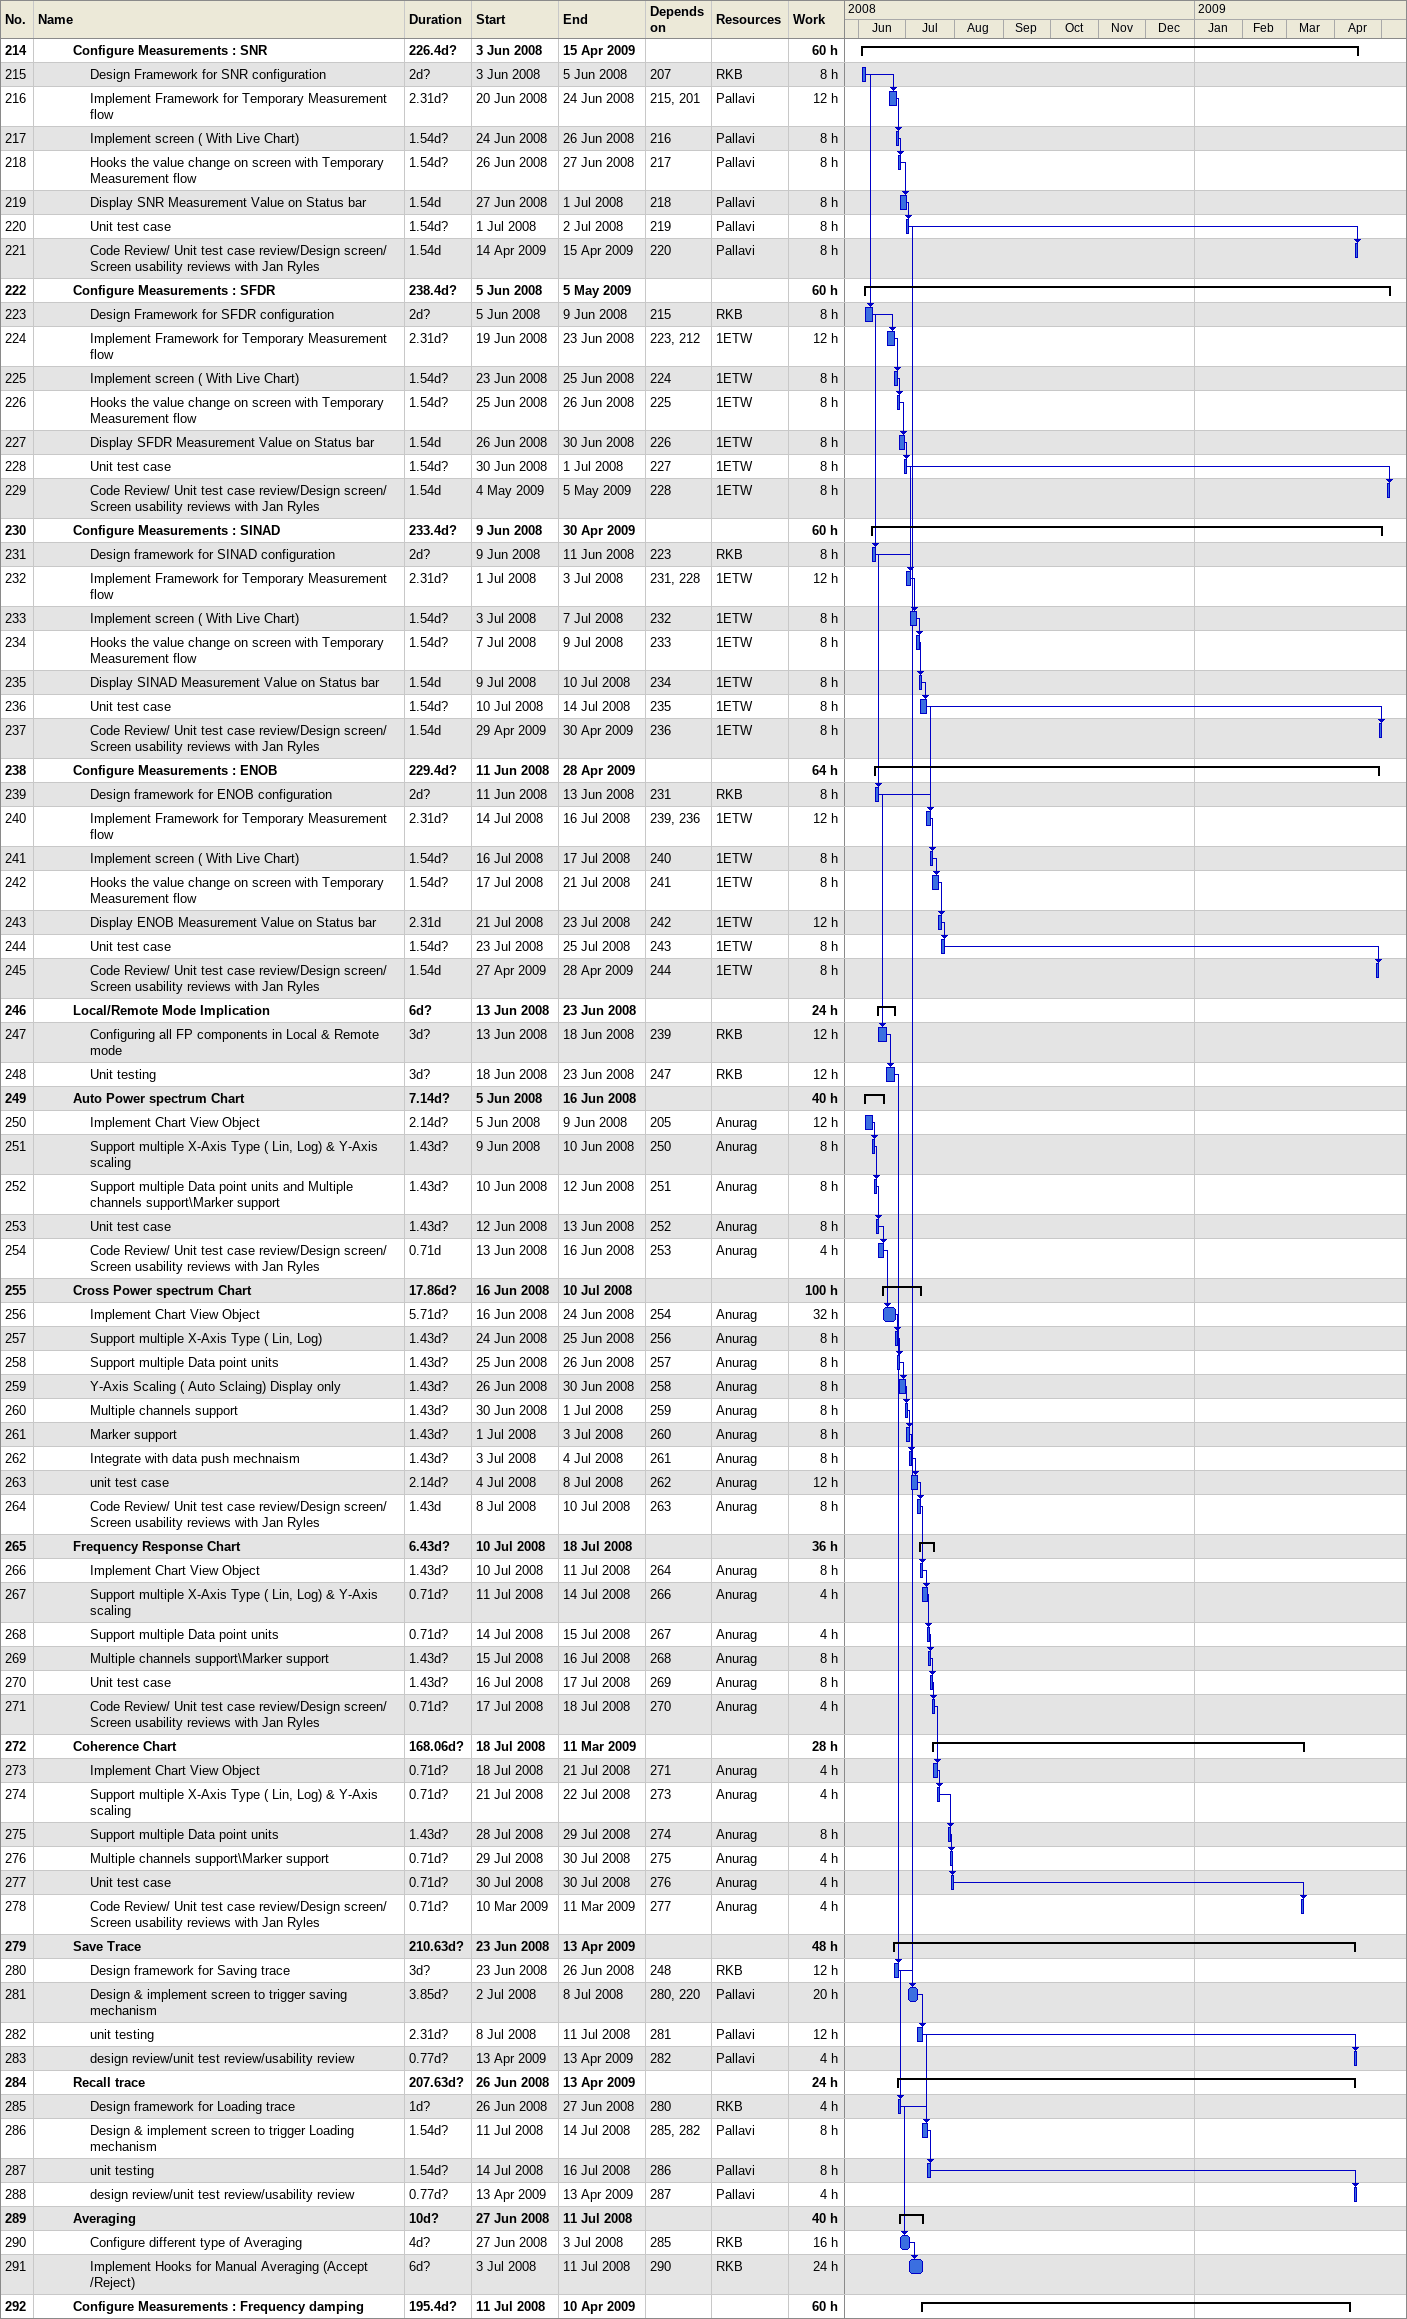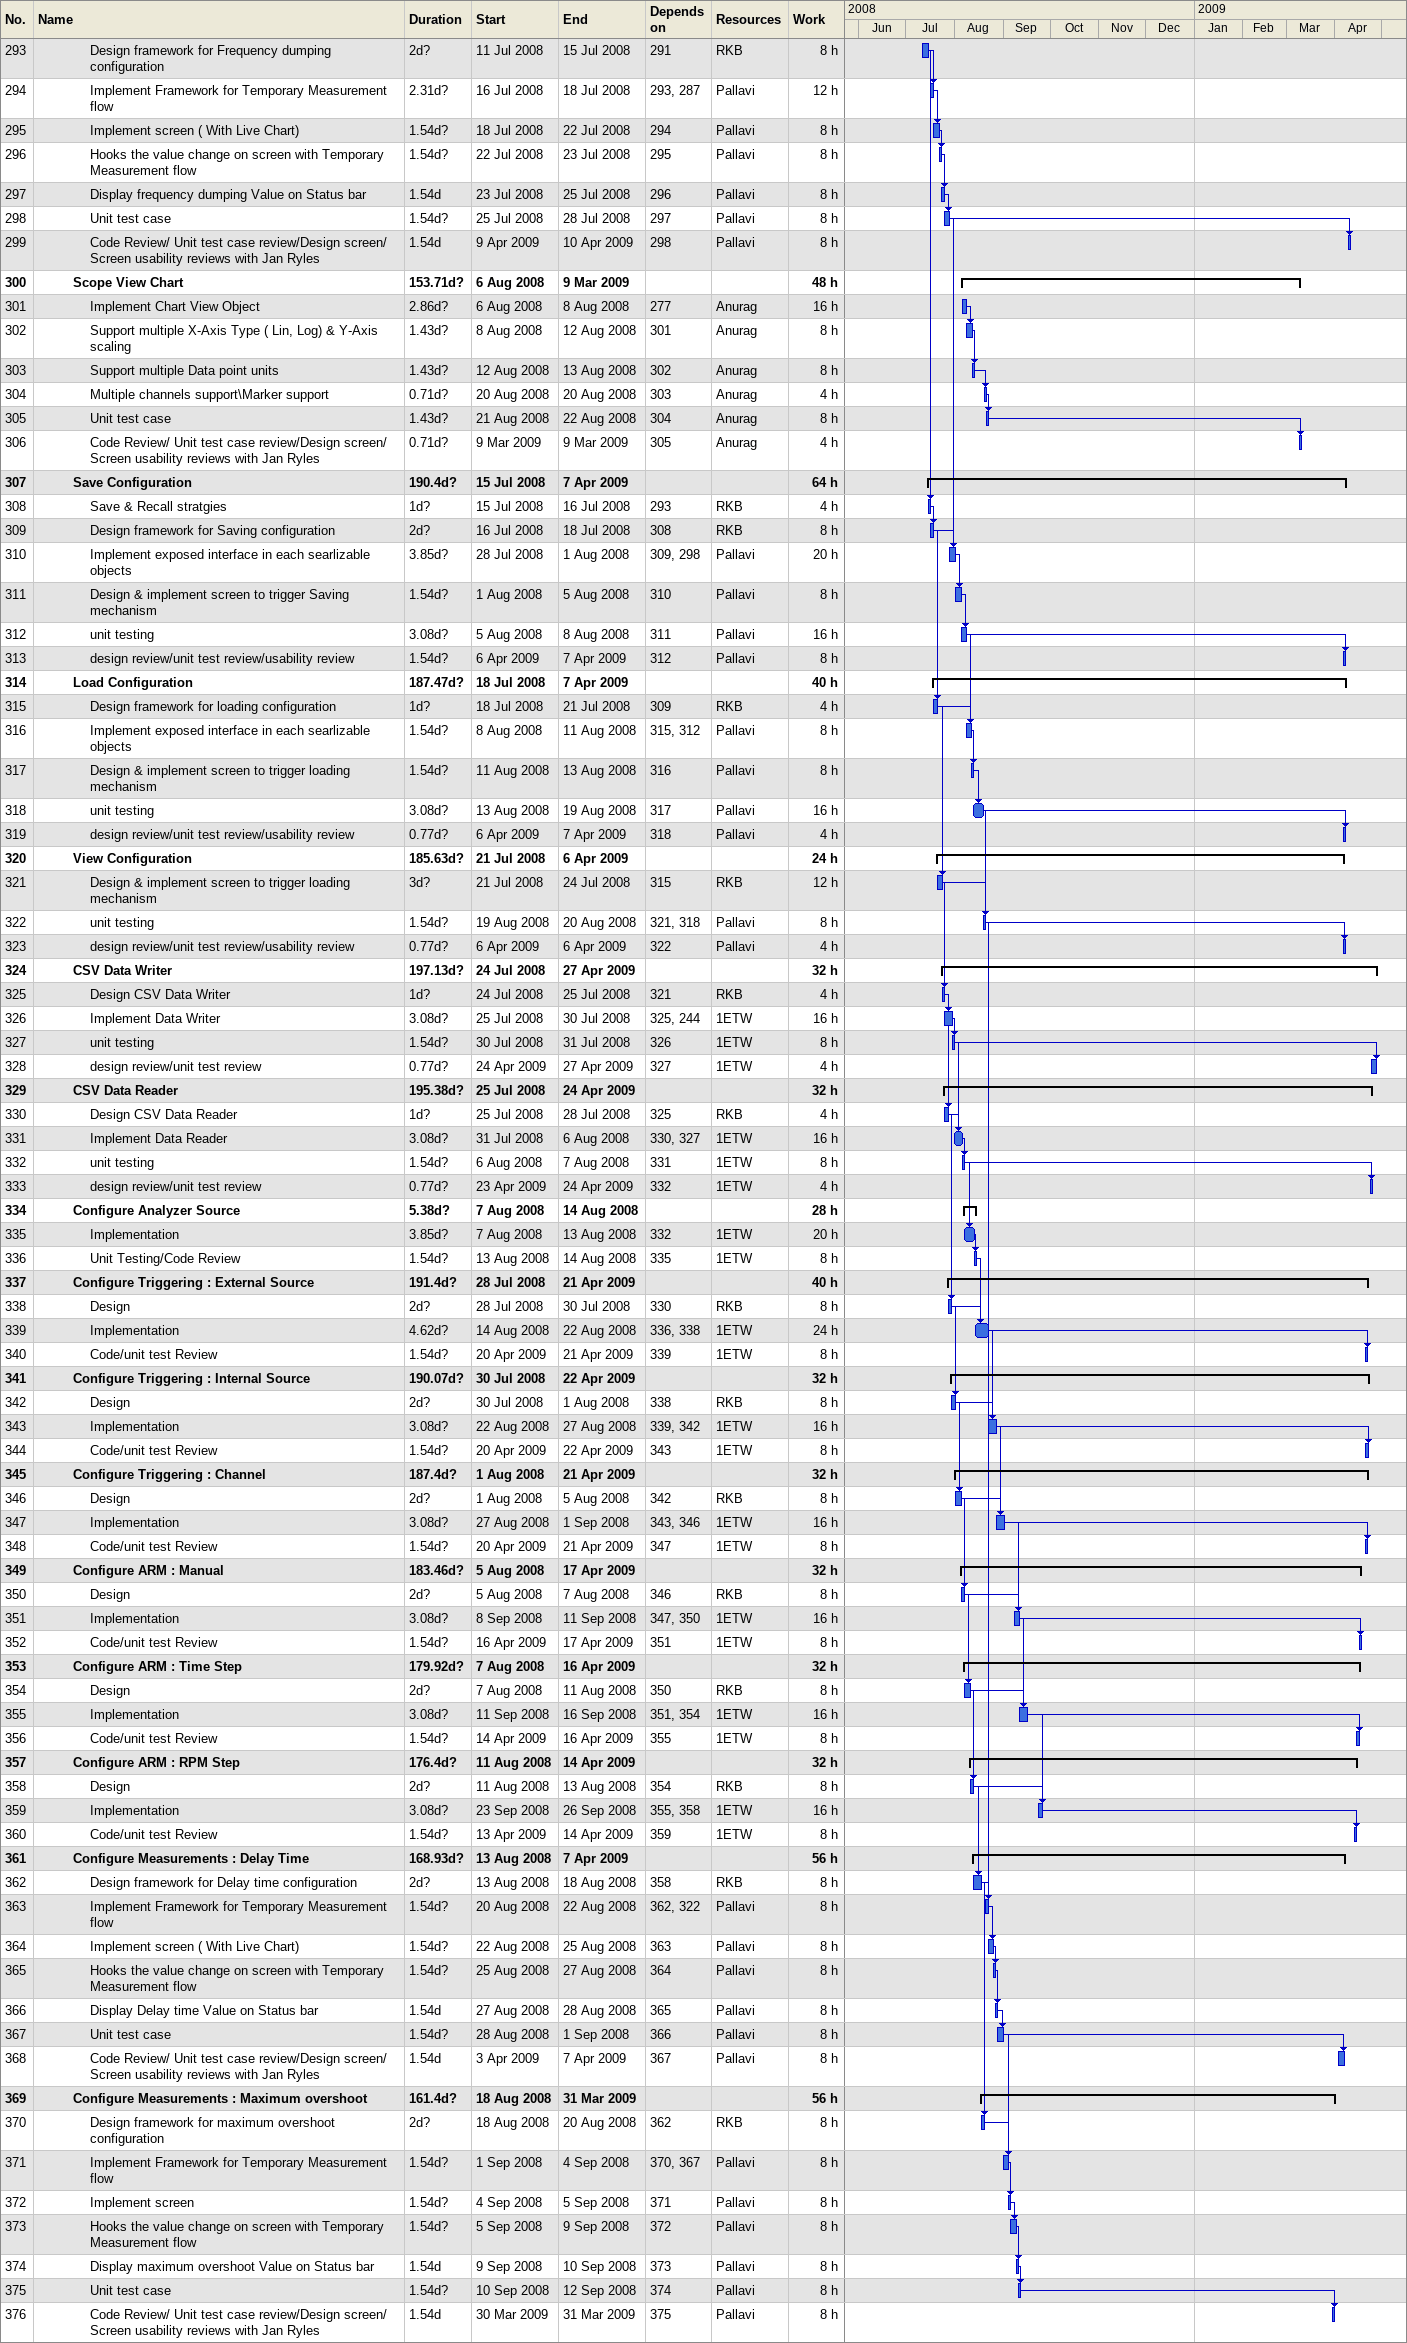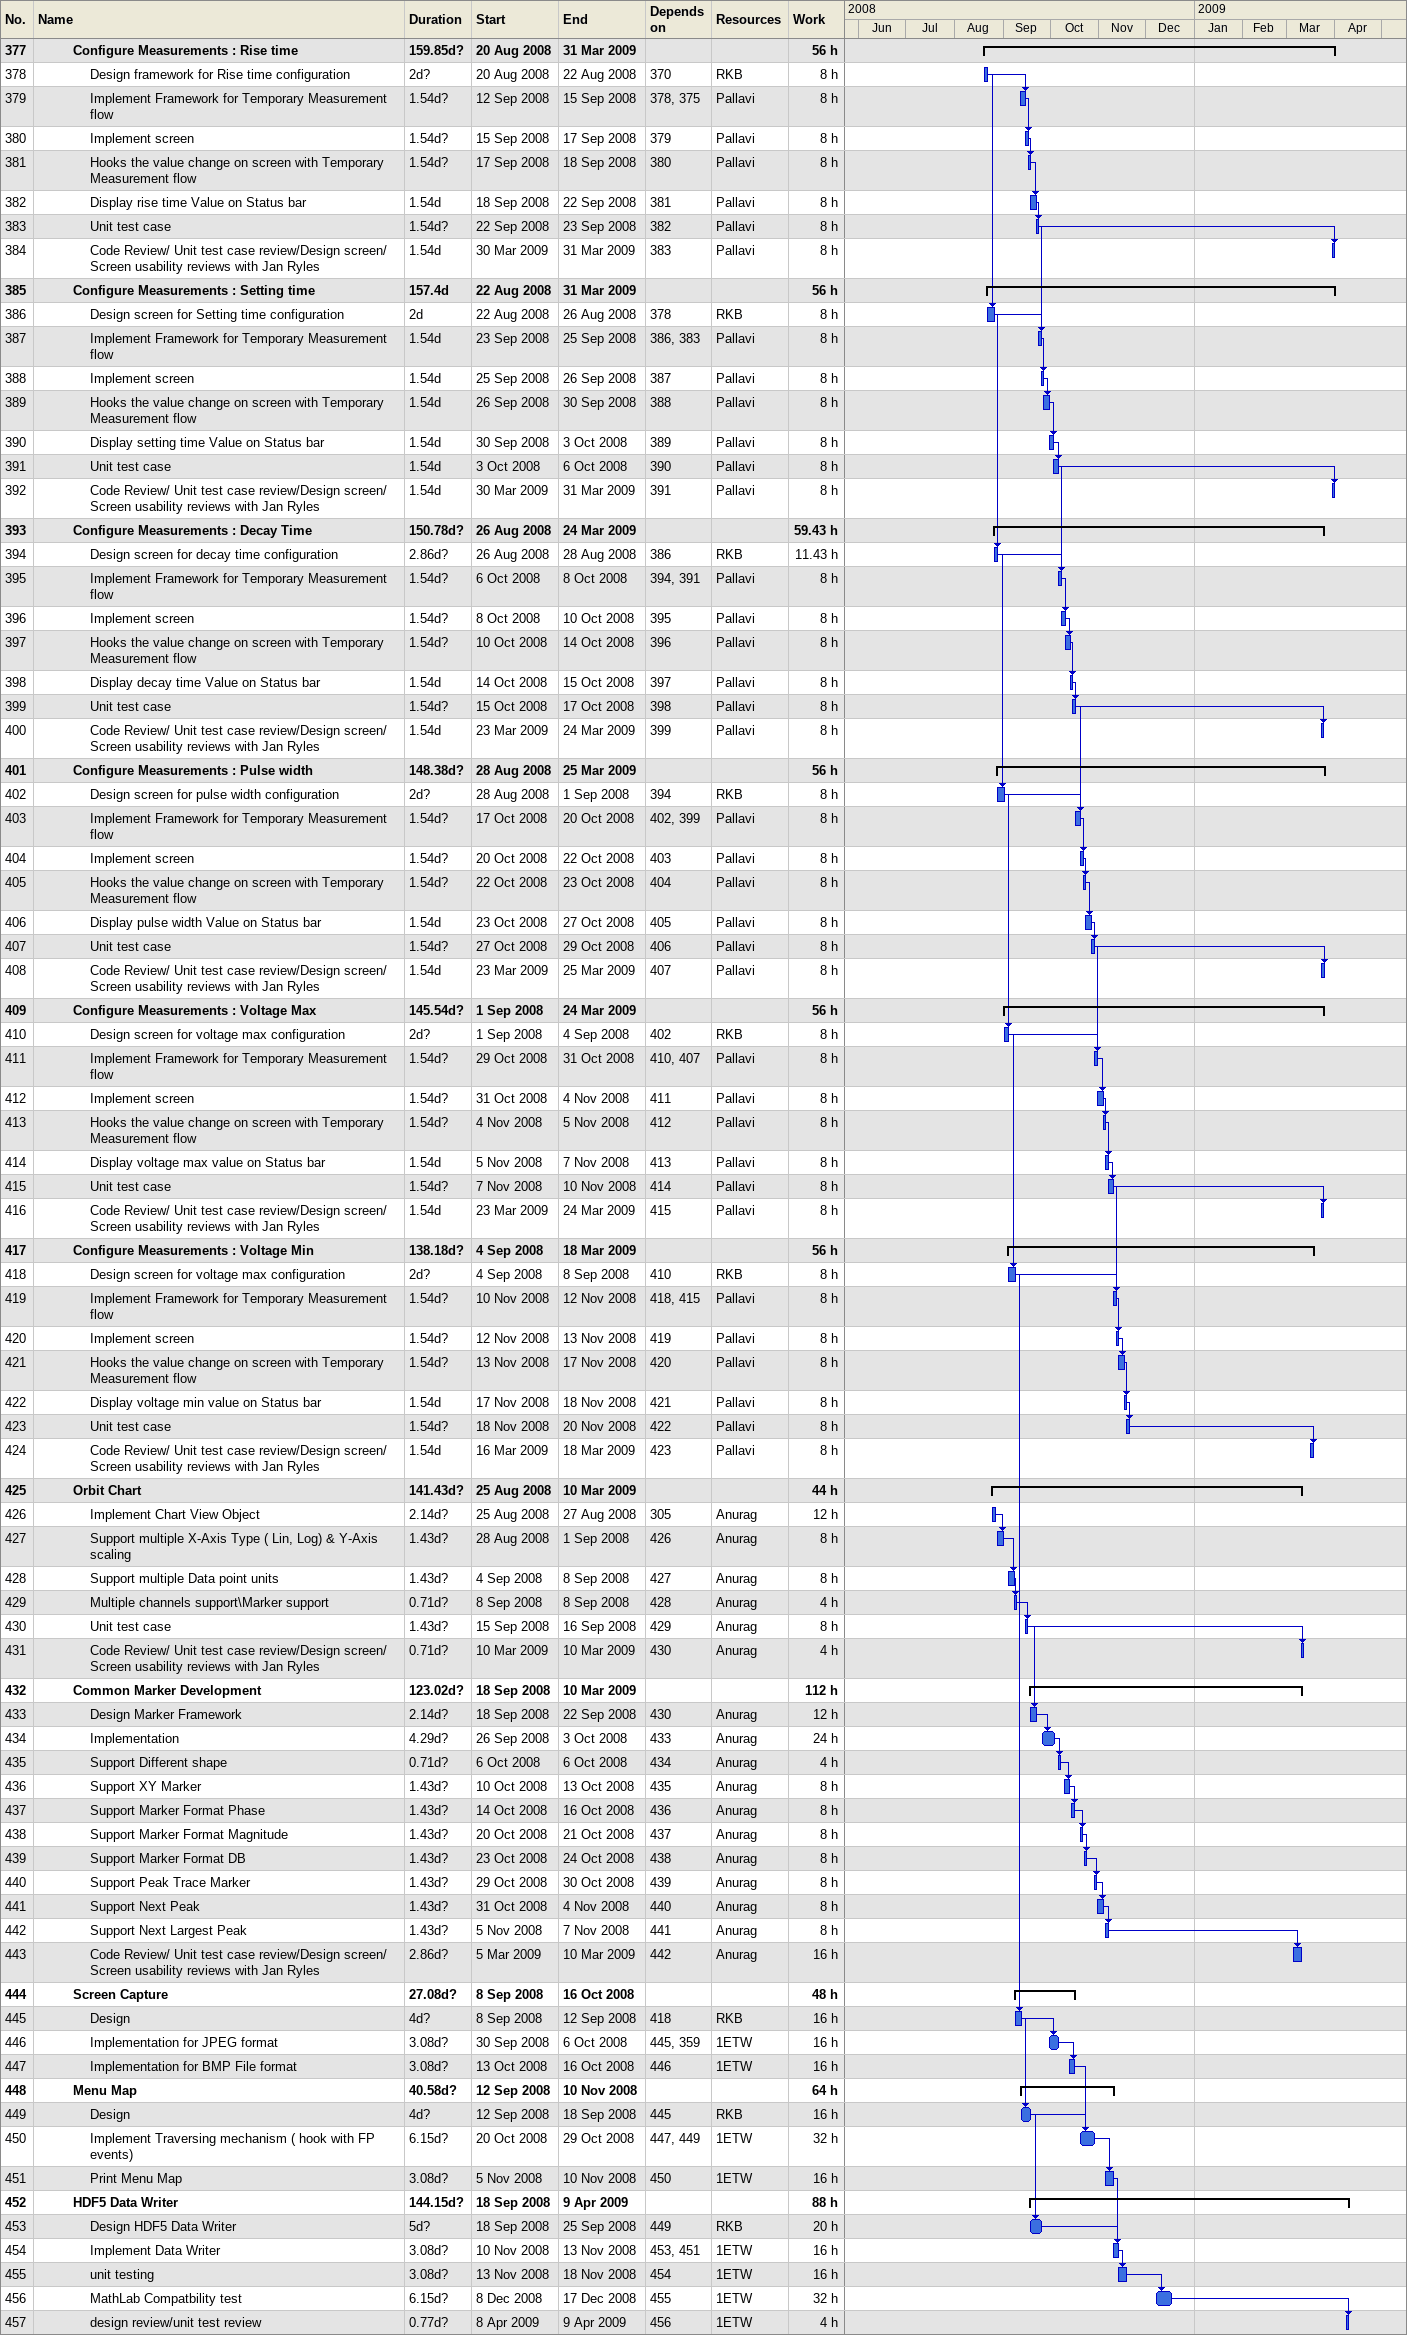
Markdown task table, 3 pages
| ID | Level | Task | Duration | Start | Finish | Predecessors | Resources | Work (h) |
|---|---|---|---|---|---|---|---|---|
| 214 | 3 | **Configure Measurements : SNR** | 226.4d? | 2008-06-03 | 2009-04-15 |  |  | 60 |
| 215 | 4 | Design Framework for SNR configuration | 2d? | 2008-06-03 | 2008-06-05 | 207 | RKB | 8 |
| 216 | 4 | Implement Framework for Temporary Measurement flow | 2.31d? | 2008-06-20 | 2008-06-24 | 215, 201 | Pallavi | 12 |
| 217 | 4 | Implement screen ( With Live Chart) | 1.54d? | 2008-06-24 | 2008-06-26 | 216 | Pallavi | 8 |
| 218 | 4 | Hooks the value change on screen with Temporary Measurement flow | 1.54d? | 2008-06-26 | 2008-06-27 | 217 | Pallavi | 8 |
| 219 | 4 | Display SNR Measurement Value on Status bar | 1.54d | 2008-06-27 | 2008-07-01 | 218 | Pallavi | 8 |
| 220 | 4 | Unit test case | 1.54d? | 2008-07-01 | 2008-07-02 | 219 | Pallavi | 8 |
| 221 | 4 | Code Review/ Unit test case review/Design screen/ Screen usability reviews with Jan Ryles | 1.54d | 2009-04-14 | 2009-04-15 | 220 | Pallavi | 8 |
| 222 | 3 | **Configure Measurements : SFDR** | 238.4d? | 2008-06-05 | 2009-05-05 |  |  | 60 |
| 223 | 4 | Design Framework for SFDR configuration | 2d? | 2008-06-05 | 2008-06-09 | 215 | RKB | 8 |
| 224 | 4 | Implement Framework for Temporary Measurement flow | 2.31d? | 2008-06-19 | 2008-06-23 | 223, 212 | 1ETW | 12 |
| 225 | 4 | Implement screen ( With Live Chart) | 1.54d? | 2008-06-23 | 2008-06-25 | 224 | 1ETW | 8 |
| 226 | 4 | Hooks the value change on screen with Temporary Measurement flow | 1.54d? | 2008-06-25 | 2008-06-26 | 225 | 1ETW | 8 |
| 227 | 4 | Display SFDR Measurement Value on Status bar | 1.54d | 2008-06-26 | 2008-06-30 | 226 | 1ETW | 8 |
| 228 | 4 | Unit test case | 1.54d? | 2008-06-30 | 2008-07-01 | 227 | 1ETW | 8 |
| 229 | 4 | Code Review/ Unit test case review/Design screen/ Screen usability reviews with Jan Ryles | 1.54d | 2009-05-04 | 2009-05-05 | 228 | 1ETW | 8 |
| 230 | 3 | **Configure Measurements : SINAD** | 233.4d? | 2008-06-09 | 2009-04-30 |  |  | 60 |
| 231 | 4 | Design framework for SINAD configuration | 2d? | 2008-06-09 | 2008-06-11 | 223 | RKB | 8 |
| 232 | 4 | Implement Framework for Temporary Measurement flow | 2.31d? | 2008-07-01 | 2008-07-03 | 231, 228 | 1ETW | 12 |
| 233 | 4 | Implement screen ( With Live Chart) | 1.54d? | 2008-07-03 | 2008-07-07 | 232 | 1ETW | 8 |
| 234 | 4 | Hooks the value change on screen with Temporary Measurement flow | 1.54d? | 2008-07-07 | 2008-07-09 | 233 | 1ETW | 8 |
| 235 | 4 | Display SINAD Measurement Value on Status bar | 1.54d | 2008-07-09 | 2008-07-10 | 234 | 1ETW | 8 |
| 236 | 4 | Unit test case | 1.54d? | 2008-07-10 | 2008-07-14 | 235 | 1ETW | 8 |
| 237 | 4 | Code Review/ Unit test case review/Design screen/ Screen usability reviews with Jan Ryles | 1.54d | 2009-04-29 | 2009-04-30 | 236 | 1ETW | 8 |
| 238 | 3 | **Configure Measurements : ENOB** | 229.4d? | 2008-06-11 | 2009-04-28 |  |  | 64 |
| 239 | 4 | Design framework for ENOB configuration | 2d? | 2008-06-11 | 2008-06-13 | 231 | RKB | 8 |
| 240 | 4 | Implement Framework for Temporary Measurement flow | 2.31d? | 2008-07-14 | 2008-07-16 | 239, 236 | 1ETW | 12 |
| 241 | 4 | Implement screen ( With Live Chart) | 1.54d? | 2008-07-16 | 2008-07-17 | 240 | 1ETW | 8 |
| 242 | 4 | Hooks the value change on screen with Temporary Measurement flow | 1.54d? | 2008-07-17 | 2008-07-21 | 241 | 1ETW | 8 |
| 243 | 4 | Display ENOB Measurement Value on Status bar | 2.31d | 2008-07-21 | 2008-07-23 | 242 | 1ETW | 12 |
| 244 | 4 | Unit test case | 1.54d? | 2008-07-23 | 2008-07-25 | 243 | 1ETW | 8 |
| 245 | 4 | Code Review/ Unit test case review/Design screen/ Screen usability reviews with Jan Ryles | 1.54d | 2009-04-27 | 2009-04-28 | 244 | 1ETW | 8 |
| 246 | 3 | **Local/Remote Mode Implication** | 6d? | 2008-06-13 | 2008-06-23 |  |  | 24 |
| 247 | 4 | Configuring all FP components in Local & Remote mode | 3d? | 2008-06-13 | 2008-06-18 | 239 | RKB | 12 |
| 248 | 4 | Unit testing | 3d? | 2008-06-18 | 2008-06-23 | 247 | RKB | 12 |
| 249 | 3 | **Auto Power spectrum Chart** | 7.14d? | 2008-06-05 | 2008-06-16 |  |  | 40 |
| 250 | 4 | Implement Chart View Object | 2.14d? | 2008-06-05 | 2008-06-09 | 205 | Anurag | 12 |
| 251 | 4 | Support multiple X-Axis Type ( Lin, Log) & Y-Axis scaling | 1.43d? | 2008-06-09 | 2008-06-10 | 250 | Anurag | 8 |
| 252 | 4 | Support multiple Data point units and Multiple channels support\Marker support | 1.43d? | 2008-06-10 | 2008-06-12 | 251 | Anurag | 8 |
| 253 | 4 | Unit test case | 1.43d? | 2008-06-12 | 2008-06-13 | 252 | Anurag | 8 |
| 254 | 4 | Code Review/ Unit test case review/Design screen/ Screen usability reviews with Jan Ryles | 0.71d | 2008-06-13 | 2008-06-16 | 253 | Anurag | 4 |
| 255 | 3 | **Cross Power spectrum Chart** | 17.86d? | 2008-06-16 | 2008-07-10 |  |  | 100 |
| 256 | 4 | Implement Chart View Object | 5.71d? | 2008-06-16 | 2008-06-24 | 254 | Anurag | 32 |
| 257 | 4 | Support multiple X-Axis Type ( Lin, Log) | 1.43d? | 2008-06-24 | 2008-06-25 | 256 | Anurag | 8 |
| 258 | 4 | Support multiple Data point units | 1.43d? | 2008-06-25 | 2008-06-26 | 257 | Anurag | 8 |
| 259 | 4 | Y-Axis Scaling ( Auto Sclaing) Display only | 1.43d? | 2008-06-26 | 2008-06-30 | 258 | Anurag | 8 |
| 260 | 4 | Multiple channels support | 1.43d? | 2008-06-30 | 2008-07-01 | 259 | Anurag | 8 |
| 261 | 4 | Marker support | 1.43d? | 2008-07-01 | 2008-07-03 | 260 | Anurag | 8 |
| 262 | 4 | Integrate with data push mechnaism | 1.43d? | 2008-07-03 | 2008-07-04 | 261 | Anurag | 8 |
| 263 | 4 | unit test case | 2.14d? | 2008-07-04 | 2008-07-08 | 262 | Anurag | 12 |
| 264 | 4 | Code Review/ Unit test case review/Design screen/ Screen usability reviews with Jan Ryles | 1.43d | 2008-07-08 | 2008-07-10 | 263 | Anurag | 8 |
| 265 | 3 | **Frequency Response Chart** | 6.43d? | 2008-07-10 | 2008-07-18 |  |  | 36 |
| 266 | 4 | Implement Chart View Object | 1.43d? | 2008-07-10 | 2008-07-11 | 264 | Anurag | 8 |
| 267 | 4 | Support multiple X-Axis Type ( Lin, Log) & Y-Axis scaling | 0.71d? | 2008-07-11 | 2008-07-14 | 266 | Anurag | 4 |
| 268 | 4 | Support multiple Data point units | 0.71d? | 2008-07-14 | 2008-07-15 | 267 | Anurag | 4 |
| 269 | 4 | Multiple channels support\Marker support | 1.43d? | 2008-07-15 | 2008-07-16 | 268 | Anurag | 8 |
| 270 | 4 | Unit test case | 1.43d? | 2008-07-16 | 2008-07-17 | 269 | Anurag | 8 |
| 271 | 4 | Code Review/ Unit test case review/Design screen/ Screen usability reviews with Jan Ryles | 0.71d? | 2008-07-17 | 2008-07-18 | 270 | Anurag | 4 |
| 272 | 3 | **Coherence Chart** | 168.06d? | 2008-07-18 | 2009-03-11 |  |  | 28 |
| 273 | 4 | Implement Chart View Object | 0.71d? | 2008-07-18 | 2008-07-21 | 271 | Anurag | 4 |
| 274 | 4 | Support multiple X-Axis Type ( Lin, Log) & Y-Axis scaling | 0.71d? | 2008-07-21 | 2008-07-22 | 273 | Anurag | 4 |
| 275 | 4 | Support multiple Data point units | 1.43d? | 2008-07-28 | 2008-07-29 | 274 | Anurag | 8 |
| 276 | 4 | Multiple channels support\Marker support | 0.71d? | 2008-07-29 | 2008-07-30 | 275 | Anurag | 4 |
| 277 | 4 | Unit test case | 0.71d? | 2008-07-30 | 2008-07-30 | 276 | Anurag | 4 |
| 278 | 4 | Code Review/ Unit test case review/Design screen/ Screen usability reviews with Jan Ryles | 0.71d? | 2009-03-10 | 2009-03-11 | 277 | Anurag | 4 |
| 279 | 3 | **Save Trace** | 210.63d? | 2008-06-23 | 2009-04-13 |  |  | 48 |
| 280 | 4 | Design framework for Saving trace | 3d? | 2008-06-23 | 2008-06-26 | 248 | RKB | 12 |
| 281 | 4 | Design & implement screen to trigger saving mechanism | 3.85d? | 2008-07-02 | 2008-07-08 | 280, 220 | Pallavi | 20 |
| 282 | 4 | unit testing | 2.31d? | 2008-07-08 | 2008-07-11 | 281 | Pallavi | 12 |
| 283 | 4 | design review/unit test review/usability review | 0.77d? | 2009-04-13 | 2009-04-13 | 282 | Pallavi | 4 |
| 284 | 3 | **Recall trace** | 207.63d? | 2008-06-26 | 2009-04-13 |  |  | 24 |
| 285 | 4 | Design framework for Loading trace | 1d? | 2008-06-26 | 2008-06-27 | 280 | RKB | 4 |
| 286 | 4 | Design & implement screen to trigger Loading mechanism | 1.54d? | 2008-07-11 | 2008-07-14 | 285, 282 | Pallavi | 8 |
| 287 | 4 | unit testing | 1.54d? | 2008-07-14 | 2008-07-16 | 286 | Pallavi | 8 |
| 288 | 4 | design review/unit test review/usability review | 0.77d? | 2009-04-13 | 2009-04-13 | 287 | Pallavi | 4 |
| 289 | 3 | **Averaging** | 10d? | 2008-06-27 | 2008-07-11 |  |  | 40 |
| 290 | 4 | Configure different type of Averaging | 4d? | 2008-06-27 | 2008-07-03 | 285 | RKB | 16 |
| 291 | 4 | Implement Hooks for Manual Averaging (Accept /Reject) | 6d? | 2008-07-03 | 2008-07-11 | 290 | RKB | 24 |
| 292 | 3 | **Configure Measurements : Frequency damping** | 195.4d? | 2008-07-11 | 2009-04-10 |  |  | 60 |
| 293 | 4 | Design framework for Frequency dumping configuration | 2d? | 2008-07-11 | 2008-07-15 | 291 | RKB | 8 |
| 294 | 4 | Implement Framework for Temporary Measurement flow | 2.31d? | 2008-07-16 | 2008-07-18 | 293, 287 | Pallavi | 12 |
| 295 | 4 | Implement screen ( With Live Chart) | 1.54d? | 2008-07-18 | 2008-07-22 | 294 | Pallavi | 8 |
| 296 | 4 | Hooks the value change on screen with Temporary Measurement flow | 1.54d? | 2008-07-22 | 2008-07-23 | 295 | Pallavi | 8 |
| 297 | 4 | Display frequency dumping Value on Status bar | 1.54d | 2008-07-23 | 2008-07-25 | 296 | Pallavi | 8 |
| 298 | 4 | Unit test case | 1.54d? | 2008-07-25 | 2008-07-28 | 297 | Pallavi | 8 |
| 299 | 4 | Code Review/ Unit test case review/Design screen/ Screen usability reviews with Jan Ryles | 1.54d | 2009-04-09 | 2009-04-10 | 298 | Pallavi | 8 |
| 300 | 3 | **Scope View Chart** | 153.71d? | 2008-08-06 | 2009-03-09 |  |  | 48 |
| 301 | 4 | Implement Chart View Object | 2.86d? | 2008-08-06 | 2008-08-08 | 277 | Anurag | 16 |
| 302 | 4 | Support multiple X-Axis Type ( Lin, Log) & Y-Axis scaling | 1.43d? | 2008-08-08 | 2008-08-12 | 301 | Anurag | 8 |
| 303 | 4 | Support multiple Data point units | 1.43d? | 2008-08-12 | 2008-08-13 | 302 | Anurag | 8 |
| 304 | 4 | Multiple channels support\Marker support | 0.71d? | 2008-08-20 | 2008-08-20 | 303 | Anurag | 4 |
| 305 | 4 | Unit test case | 1.43d? | 2008-08-21 | 2008-08-22 | 304 | Anurag | 8 |
| 306 | 4 | Code Review/ Unit test case review/Design screen/ Screen usability reviews with Jan Ryles | 0.71d? | 2009-03-09 | 2009-03-09 | 305 | Anurag | 4 |
| 307 | 3 | **Save Configuration** | 190.4d? | 2008-07-15 | 2009-04-07 |  |  | 64 |
| 308 | 4 | Save & Recall stratgies | 1d? | 2008-07-15 | 2008-07-16 | 293 | RKB | 4 |
| 309 | 4 | Design framework for Saving configuration | 2d? | 2008-07-16 | 2008-07-18 | 308 | RKB | 8 |
| 310 | 4 | Implement exposed interface in each searlizable objects | 3.85d? | 2008-07-28 | 2008-08-01 | 309, 298 | Pallavi | 20 |
| 311 | 4 | Design & implement screen to trigger Saving mechanism | 1.54d? | 2008-08-01 | 2008-08-05 | 310 | Pallavi | 8 |
| 312 | 4 | unit testing | 3.08d? | 2008-08-05 | 2008-08-08 | 311 | Pallavi | 16 |
| 313 | 4 | design review/unit test review/usability review | 1.54d? | 2009-04-06 | 2009-04-07 | 312 | Pallavi | 8 |
| 314 | 3 | **Load Configuration** | 187.47d? | 2008-07-18 | 2009-04-07 |  |  | 40 |
| 315 | 4 | Design framework for loading configuration | 1d? | 2008-07-18 | 2008-07-21 | 309 | RKB | 4 |
| 316 | 4 | Implement exposed interface in each searlizable objects | 1.54d? | 2008-08-08 | 2008-08-11 | 315, 312 | Pallavi | 8 |
| 317 | 4 | Design & implement screen to trigger loading mechanism | 1.54d? | 2008-08-11 | 2008-08-13 | 316 | Pallavi | 8 |
| 318 | 4 | unit testing | 3.08d? | 2008-08-13 | 2008-08-19 | 317 | Pallavi | 16 |
| 319 | 4 | design review/unit test review/usability review | 0.77d? | 2009-04-06 | 2009-04-07 | 318 | Pallavi | 4 |
| 320 | 3 | **View Configuration** | 185.63d? | 2008-07-21 | 2009-04-06 |  |  | 24 |
| 321 | 4 | Design & implement screen to trigger loading mechanism | 3d? | 2008-07-21 | 2008-07-24 | 315 | RKB | 12 |
| 322 | 4 | unit testing | 1.54d? | 2008-08-19 | 2008-08-20 | 321, 318 | Pallavi | 8 |
| 323 | 4 | design review/unit test review/usability review | 0.77d? | 2009-04-06 | 2009-04-06 | 322 | Pallavi | 4 |
| 324 | 3 | **CSV Data Writer** | 197.13d? | 2008-07-24 | 2009-04-27 |  |  | 32 |
| 325 | 4 | Design CSV Data Writer | 1d? | 2008-07-24 | 2008-07-25 | 321 | RKB | 4 |
| 326 | 4 | Implement Data Writer | 3.08d? | 2008-07-25 | 2008-07-30 | 325, 244 | 1ETW | 16 |
| 327 | 4 | unit testing | 1.54d? | 2008-07-30 | 2008-07-31 | 326 | 1ETW | 8 |
| 328 | 4 | design review/unit test review | 0.77d? | 2009-04-24 | 2009-04-27 | 327 | 1ETW | 4 |
| 329 | 3 | **CSV Data Reader** | 195.38d? | 2008-07-25 | 2009-04-24 |  |  | 32 |
| 330 | 4 | Design CSV Data Reader | 1d? | 2008-07-25 | 2008-07-28 | 325 | RKB | 4 |
| 331 | 4 | Implement Data Reader | 3.08d? | 2008-07-31 | 2008-08-06 | 330, 327 | 1ETW | 16 |
| 332 | 4 | unit testing | 1.54d? | 2008-08-06 | 2008-08-07 | 331 | 1ETW | 8 |
| 333 | 4 | design review/unit test review | 0.77d? | 2009-04-23 | 2009-04-24 | 332 | 1ETW | 4 |
| 334 | 3 | **Configure Analyzer Source** | 5.38d? | 2008-08-07 | 2008-08-14 |  |  | 28 |
| 335 | 4 | Implementation | 3.85d? | 2008-08-07 | 2008-08-13 | 332 | 1ETW | 20 |
| 336 | 4 | Unit Testing/Code Review | 1.54d? | 2008-08-13 | 2008-08-14 | 335 | 1ETW | 8 |
| 337 | 3 | **Configure Triggering : External Source** | 191.4d? | 2008-07-28 | 2009-04-21 |  |  | 40 |
| 338 | 4 | Design | 2d? | 2008-07-28 | 2008-07-30 | 330 | RKB | 8 |
| 339 | 4 | Implementation | 4.62d? | 2008-08-14 | 2008-08-22 | 336, 338 | 1ETW | 24 |
| 340 | 4 | Code/unit test Review | 1.54d? | 2009-04-20 | 2009-04-21 | 339 | 1ETW | 8 |
| 341 | 3 | **Configure Triggering : Internal Source** | 190.07d? | 2008-07-30 | 2009-04-22 |  |  | 32 |
| 342 | 4 | Design | 2d? | 2008-07-30 | 2008-08-01 | 338 | RKB | 8 |
| 343 | 4 | Implementation | 3.08d? | 2008-08-22 | 2008-08-27 | 339, 342 | 1ETW | 16 |
| 344 | 4 | Code/unit test Review | 1.54d? | 2009-04-20 | 2009-04-22 | 343 | 1ETW | 8 |
| 345 | 3 | **Configure Triggering : Channel** | 187.4d? | 2008-08-01 | 2009-04-21 |  |  | 32 |
| 346 | 4 | Design | 2d? | 2008-08-01 | 2008-08-05 | 342 | RKB | 8 |
| 347 | 4 | Implementation | 3.08d? | 2008-08-27 | 2008-09-01 | 343, 346 | 1ETW | 16 |
| 348 | 4 | Code/unit test Review | 1.54d? | 2009-04-20 | 2009-04-21 | 347 | 1ETW | 8 |
| 349 | 3 | **Configure ARM : Manual** | 183.46d? | 2008-08-05 | 2009-04-17 |  |  | 32 |
| 350 | 4 | Design | 2d? | 2008-08-05 | 2008-08-07 | 346 | RKB | 8 |
| 351 | 4 | Implementation | 3.08d? | 2008-09-08 | 2008-09-11 | 347, 350 | 1ETW | 16 |
| 352 | 4 | Code/unit test Review | 1.54d? | 2009-04-16 | 2009-04-17 | 351 | 1ETW | 8 |
| 353 | 3 | **Configure ARM : Time Step** | 179.92d? | 2008-08-07 | 2009-04-16 |  |  | 32 |
| 354 | 4 | Design | 2d? | 2008-08-07 | 2008-08-11 | 350 | RKB | 8 |
| 355 | 4 | Implementation | 3.08d? | 2008-09-11 | 2008-09-16 | 351, 354 | 1ETW | 16 |
| 356 | 4 | Code/unit test Review | 1.54d? | 2009-04-14 | 2009-04-16 | 355 | 1ETW | 8 |
| 357 | 3 | **Configure ARM : RPM Step** | 176.4d? | 2008-08-11 | 2009-04-14 |  |  | 32 |
| 358 | 4 | Design | 2d? | 2008-08-11 | 2008-08-13 | 354 | RKB | 8 |
| 359 | 4 | Implementation | 3.08d? | 2008-09-23 | 2008-09-26 | 355, 358 | 1ETW | 16 |
| 360 | 4 | Code/unit test Review | 1.54d? | 2009-04-13 | 2009-04-14 | 359 | 1ETW | 8 |
| 361 | 3 | **Configure Measurements : Delay Time** | 168.93d? | 2008-08-13 | 2009-04-07 |  |  | 56 |
| 362 | 4 | Design framework for Delay time configuration | 2d? | 2008-08-13 | 2008-08-18 | 358 | RKB | 8 |
| 363 | 4 | Implement Framework for Temporary Measurement flow | 1.54d? | 2008-08-20 | 2008-08-22 | 362, 322 | Pallavi | 8 |
| 364 | 4 | Implement screen ( With Live Chart) | 1.54d? | 2008-08-22 | 2008-08-25 | 363 | Pallavi | 8 |
| 365 | 4 | Hooks the value change on screen with Temporary Measurement flow | 1.54d? | 2008-08-25 | 2008-08-27 | 364 | Pallavi | 8 |
| 366 | 4 | Display Delay time Value on Status bar | 1.54d | 2008-08-27 | 2008-08-28 | 365 | Pallavi | 8 |
| 367 | 4 | Unit test case | 1.54d? | 2008-08-28 | 2008-09-01 | 366 | Pallavi | 8 |
| 368 | 4 | Code Review/ Unit test case review/Design screen/ Screen usability reviews with Jan Ryles | 1.54d | 2009-04-03 | 2009-04-07 | 367 | Pallavi | 8 |
| 369 | 3 | **Configure Measurements : Maximum overshoot** | 161.4d? | 2008-08-18 | 2009-03-31 |  |  | 56 |
| 370 | 4 | Design framework for maximum overshoot configuration | 2d? | 2008-08-18 | 2008-08-20 | 362 | RKB | 8 |
| 371 | 4 | Implement Framework for Temporary Measurement flow | 1.54d? | 2008-09-01 | 2008-09-04 | 370, 367 | Pallavi | 8 |
| 372 | 4 | Implement screen | 1.54d? | 2008-09-04 | 2008-09-05 | 371 | Pallavi | 8 |
| 373 | 4 | Hooks the value change on screen with Temporary Measurement flow | 1.54d? | 2008-09-05 | 2008-09-09 | 372 | Pallavi | 8 |
| 374 | 4 | Display maximum overshoot Value on Status bar | 1.54d | 2008-09-09 | 2008-09-10 | 373 | Pallavi | 8 |
| 375 | 4 | Unit test case | 1.54d? | 2008-09-10 | 2008-09-12 | 374 | Pallavi | 8 |
| 376 | 4 | Code Review/ Unit test case review/Design screen/ Screen usability reviews with Jan Ryles | 1.54d | 2009-03-30 | 2009-03-31 | 375 | Pallavi | 8 |
| 377 | 3 | **Configure Measurements : Rise time** | 159.85d? | 2008-08-20 | 2009-03-31 |  |  | 56 |
| 378 | 4 | Design framework for Rise time configuration | 2d? | 2008-08-20 | 2008-08-22 | 370 | RKB | 8 |
| 379 | 4 | Implement Framework for Temporary Measurement flow | 1.54d? | 2008-09-12 | 2008-09-15 | 378, 375 | Pallavi | 8 |
| 380 | 4 | Implement screen | 1.54d? | 2008-09-15 | 2008-09-17 | 379 | Pallavi | 8 |
| 381 | 4 | Hooks the value change on screen with Temporary Measurement flow | 1.54d? | 2008-09-17 | 2008-09-18 | 380 | Pallavi | 8 |
| 382 | 4 | Display rise time Value on Status bar | 1.54d | 2008-09-18 | 2008-09-22 | 381 | Pallavi | 8 |
| 383 | 4 | Unit test case | 1.54d? | 2008-09-22 | 2008-09-23 | 382 | Pallavi | 8 |
| 384 | 4 | Code Review/ Unit test case review/Design screen/ Screen usability reviews with Jan Ryles | 1.54d | 2009-03-30 | 2009-03-31 | 383 | Pallavi | 8 |
| 385 | 3 | **Configure Measurements : Setting time** | 157.4d | 2008-08-22 | 2009-03-31 |  |  | 56 |
| 386 | 4 | Design screen for Setting time configuration | 2d | 2008-08-22 | 2008-08-26 | 378 | RKB | 8 |
| 387 | 4 | Implement Framework for Temporary Measurement flow | 1.54d | 2008-09-23 | 2008-09-25 | 386, 383 | Pallavi | 8 |
| 388 | 4 | Implement screen | 1.54d | 2008-09-25 | 2008-09-26 | 387 | Pallavi | 8 |
| 389 | 4 | Hooks the value change on screen with Temporary Measurement flow | 1.54d | 2008-09-26 | 2008-09-30 | 388 | Pallavi | 8 |
| 390 | 4 | Display setting time Value on Status bar | 1.54d | 2008-09-30 | 2008-10-03 | 389 | Pallavi | 8 |
| 391 | 4 | Unit test case | 1.54d | 2008-10-03 | 2008-10-06 | 390 | Pallavi | 8 |
| 392 | 4 | Code Review/ Unit test case review/Design screen/ Screen usability reviews with Jan Ryles | 1.54d | 2009-03-30 | 2009-03-31 | 391 | Pallavi | 8 |
| 393 | 3 | **Configure Measurements : Decay Time** | 150.78d? | 2008-08-26 | 2009-03-24 |  |  | 59.43 |
| 394 | 4 | Design screen for decay time configuration | 2.86d? | 2008-08-26 | 2008-08-28 | 386 | RKB | 11.43 |
| 395 | 4 | Implement Framework for Temporary Measurement flow | 1.54d? | 2008-10-06 | 2008-10-08 | 394, 391 | Pallavi | 8 |
| 396 | 4 | Implement screen | 1.54d? | 2008-10-08 | 2008-10-10 | 395 | Pallavi | 8 |
| 397 | 4 | Hooks the value change on screen with Temporary Measurement flow | 1.54d? | 2008-10-10 | 2008-10-14 | 396 | Pallavi | 8 |
| 398 | 4 | Display decay time Value on Status bar | 1.54d | 2008-10-14 | 2008-10-15 | 397 | Pallavi | 8 |
| 399 | 4 | Unit test case | 1.54d? | 2008-10-15 | 2008-10-17 | 398 | Pallavi | 8 |
| 400 | 4 | Code Review/ Unit test case review/Design screen/ Screen usability reviews with Jan Ryles | 1.54d | 2009-03-23 | 2009-03-24 | 399 | Pallavi | 8 |
| 401 | 3 | **Configure Measurements : Pulse width** | 148.38d? | 2008-08-28 | 2009-03-25 |  |  | 56 |
| 402 | 4 | Design screen for pulse width configuration | 2d? | 2008-08-28 | 2008-09-01 | 394 | RKB | 8 |
| 403 | 4 | Implement Framework for Temporary Measurement flow | 1.54d? | 2008-10-17 | 2008-10-20 | 402, 399 | Pallavi | 8 |
| 404 | 4 | Implement screen | 1.54d? | 2008-10-20 | 2008-10-22 | 403 | Pallavi | 8 |
| 405 | 4 | Hooks the value change on screen with Temporary Measurement flow | 1.54d? | 2008-10-22 | 2008-10-23 | 404 | Pallavi | 8 |
| 406 | 4 | Display pulse width Value on Status bar | 1.54d | 2008-10-23 | 2008-10-27 | 405 | Pallavi | 8 |
| 407 | 4 | Unit test case | 1.54d? | 2008-10-27 | 2008-10-29 | 406 | Pallavi | 8 |
| 408 | 4 | Code Review/ Unit test case review/Design screen/ Screen usability reviews with Jan Ryles | 1.54d | 2009-03-23 | 2009-03-25 | 407 | Pallavi | 8 |
| 409 | 3 | **Configure Measurements : Voltage Max** | 145.54d? | 2008-09-01 | 2009-03-24 |  |  | 56 |
| 410 | 4 | Design screen for voltage max configuration | 2d? | 2008-09-01 | 2008-09-04 | 402 | RKB | 8 |
| 411 | 4 | Implement Framework for Temporary Measurement flow | 1.54d? | 2008-10-29 | 2008-10-31 | 410, 407 | Pallavi | 8 |
| 412 | 4 | Implement screen | 1.54d? | 2008-10-31 | 2008-11-04 | 411 | Pallavi | 8 |
| 413 | 4 | Hooks the value change on screen with Temporary Measurement flow | 1.54d? | 2008-11-04 | 2008-11-05 | 412 | Pallavi | 8 |
| 414 | 4 | Display voltage max value on Status bar | 1.54d | 2008-11-05 | 2008-11-07 | 413 | Pallavi | 8 |
| 415 | 4 | Unit test case | 1.54d? | 2008-11-07 | 2008-11-10 | 414 | Pallavi | 8 |
| 416 | 4 | Code Review/ Unit test case review/Design screen/ Screen usability reviews with Jan Ryles | 1.54d | 2009-03-23 | 2009-03-24 | 415 | Pallavi | 8 |
| 417 | 3 | **Configure Measurements : Voltage Min** | 138.18d? | 2008-09-04 | 2009-03-18 |  |  | 56 |
| 418 | 4 | Design screen for voltage max configuration | 2d? | 2008-09-04 | 2008-09-08 | 410 | RKB | 8 |
| 419 | 4 | Implement Framework for Temporary Measurement flow | 1.54d? | 2008-11-10 | 2008-11-12 | 418, 415 | Pallavi | 8 |
| 420 | 4 | Implement screen | 1.54d? | 2008-11-12 | 2008-11-13 | 419 | Pallavi | 8 |
| 421 | 4 | Hooks the value change on screen with Temporary Measurement flow | 1.54d? | 2008-11-13 | 2008-11-17 | 420 | Pallavi | 8 |
| 422 | 4 | Display voltage min value on Status bar | 1.54d | 2008-11-17 | 2008-11-18 | 421 | Pallavi | 8 |
| 423 | 4 | Unit test case | 1.54d? | 2008-11-18 | 2008-11-20 | 422 | Pallavi | 8 |
| 424 | 4 | Code Review/ Unit test case review/Design screen/ Screen usability reviews with Jan Ryles | 1.54d | 2009-03-16 | 2009-03-18 | 423 | Pallavi | 8 |
| 425 | 3 | **Orbit Chart** | 141.43d? | 2008-08-25 | 2009-03-10 |  |  | 44 |
| 426 | 4 | Implement Chart View Object | 2.14d? | 2008-08-25 | 2008-08-27 | 305 | Anurag | 12 |
| 427 | 4 | Support multiple X-Axis Type ( Lin, Log) & Y-Axis scaling | 1.43d? | 2008-08-28 | 2008-09-01 | 426 | Anurag | 8 |
| 428 | 4 | Support multiple Data point units | 1.43d? | 2008-09-04 | 2008-09-08 | 427 | Anurag | 8 |
| 429 | 4 | Multiple channels support\Marker support | 0.71d? | 2008-09-08 | 2008-09-08 | 428 | Anurag | 4 |
| 430 | 4 | Unit test case | 1.43d? | 2008-09-15 | 2008-09-16 | 429 | Anurag | 8 |
| 431 | 4 | Code Review/ Unit test case review/Design screen/ Screen usability reviews with Jan Ryles | 0.71d? | 2009-03-10 | 2009-03-10 | 430 | Anurag | 4 |
| 432 | 3 | **Common Marker Development** | 123.02d? | 2008-09-18 | 2009-03-10 |  |  | 112 |
| 433 | 4 | Design Marker Framework | 2.14d? | 2008-09-18 | 2008-09-22 | 430 | Anurag | 12 |
| 434 | 4 | Implementation | 4.29d? | 2008-09-26 | 2008-10-03 | 433 | Anurag | 24 |
| 435 | 4 | Support Different shape | 0.71d? | 2008-10-06 | 2008-10-06 | 434 | Anurag | 4 |
| 436 | 4 | Support XY Marker | 1.43d? | 2008-10-10 | 2008-10-13 | 435 | Anurag | 8 |
| 437 | 4 | Support Marker Format Phase | 1.43d? | 2008-10-14 | 2008-10-16 | 436 | Anurag | 8 |
| 438 | 4 | Support Marker Format Magnitude | 1.43d? | 2008-10-20 | 2008-10-21 | 437 | Anurag | 8 |
| 439 | 4 | Support Marker Format DB | 1.43d? | 2008-10-23 | 2008-10-24 | 438 | Anurag | 8 |
| 440 | 4 | Support Peak Trace Marker | 1.43d? | 2008-10-29 | 2008-10-30 | 439 | Anurag | 8 |
| 441 | 4 | Support Next Peak | 1.43d? | 2008-10-31 | 2008-11-04 | 440 | Anurag | 8 |
| 442 | 4 | Support Next Largest Peak | 1.43d? | 2008-11-05 | 2008-11-07 | 441 | Anurag | 8 |
| 443 | 4 | Code Review/ Unit test case review/Design screen/ Screen usability reviews with Jan Ryles | 2.86d? | 2009-03-05 | 2009-03-10 | 442 | Anurag | 16 |
| 444 | 3 | **Screen Capture** | 27.08d? | 2008-09-08 | 2008-10-16 |  |  | 48 |
| 445 | 4 | Design | 4d? | 2008-09-08 | 2008-09-12 | 418 | RKB | 16 |
| 446 | 4 | Implementation for JPEG format | 3.08d? | 2008-09-30 | 2008-10-06 | 445, 359 | 1ETW | 16 |
| 447 | 4 | Implementation for BMP File format | 3.08d? | 2008-10-13 | 2008-10-16 | 446 | 1ETW | 16 |
| 448 | 3 | **Menu Map** | 40.58d? | 2008-09-12 | 2008-11-10 |  |  | 64 |
| 449 | 4 | Design | 4d? | 2008-09-12 | 2008-09-18 | 445 | RKB | 16 |
| 450 | 4 | Implement Traversing mechanism ( hook with FP events) | 6.15d? | 2008-10-20 | 2008-10-29 | 447, 449 | 1ETW | 32 |
| 451 | 4 | Print Menu Map | 3.08d? | 2008-11-05 | 2008-11-10 | 450 | 1ETW | 16 |
| 452 | 3 | **HDF5 Data Writer** | 144.15d? | 2008-09-18 | 2009-04-09 |  |  | 88 |
| 453 | 4 | Design HDF5 Data Writer | 5d? | 2008-09-18 | 2008-09-25 | 449 | RKB | 20 |
| 454 | 4 | Implement Data Writer | 3.08d? | 2008-11-10 | 2008-11-13 | 453, 451 | 1ETW | 16 |
| 455 | 4 | unit testing | 3.08d? | 2008-11-13 | 2008-11-18 | 454 | 1ETW | 16 |
| 456 | 4 | MathLab Compatbility test | 6.15d? | 2008-12-08 | 2008-12-17 | 455 | 1ETW | 32 |
| 457 | 4 | design review/unit test review | 0.77d? | 2009-04-08 | 2009-04-09 | 456 | 1ETW | 4 |
